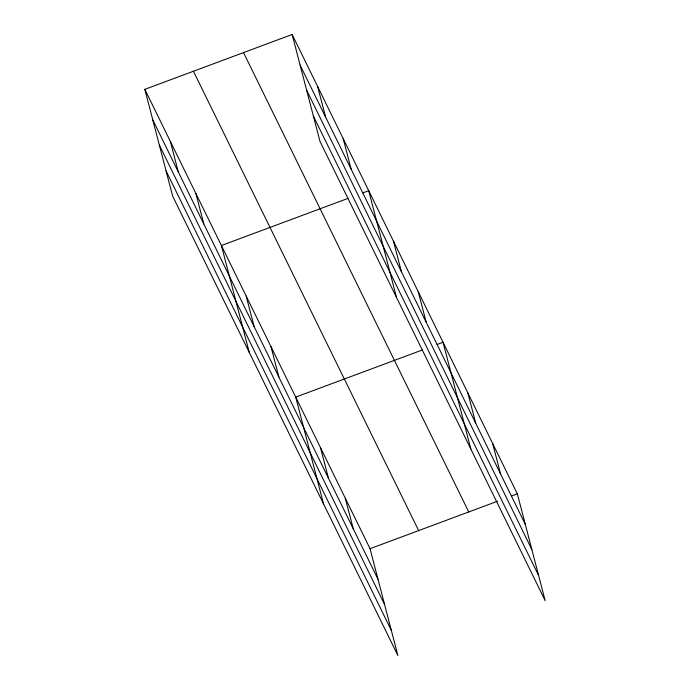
<?xml version="1.0" encoding="UTF-8"?>
<svg xmlns="http://www.w3.org/2000/svg" width="690" height="690" viewBox="0 0 690 690"><rect width="100%" height="100%" fill="white"/><g stroke="black" fill="none" stroke-linecap="round" stroke-linejoin="round"><path stroke-width="1.03" d="M144.822 89.338L370.047 548.697L397.863 655.5L172.647 196.141L144.822 89.338L292.137 34.5L517.353 493.859L545.178 600.662L319.953 141.303L292.137 34.5M347.872 198.435L221.395 245.519L249.219 352.323M362.759 192.898L368.71 190.682L396.526 297.485M422.202 350.028L295.725 397.104L323.541 503.916M437.081 344.483L443.032 342.266L470.856 449.078M370.047 548.697L497.516 501.242M511.402 496.075L517.353 493.859M300.09 65.05L525.314 524.409M306.645 90.218L531.869 549.568M313.398 116.144L538.623 575.495M243.518 52.595L468.743 511.954M193.433 71.242L418.658 530.601M152.783 119.888L377.999 579.246M159.338 145.055L384.554 604.406M166.092 170.973L391.308 630.332M492.582 443.325L500.543 473.875M467.811 392.8L475.764 423.349M418.261 291.741L426.213 322.29M393.481 241.215L401.442 271.757M343.18 138.621L351.141 169.171M317.659 86.561L325.62 117.11M345.267 498.163L353.228 528.712M320.496 447.638L328.457 478.187M270.946 346.578L278.907 377.128M246.175 296.045L254.127 326.594M195.874 193.459L203.835 224.009M170.352 141.398L178.305 171.948"/></g></svg>
